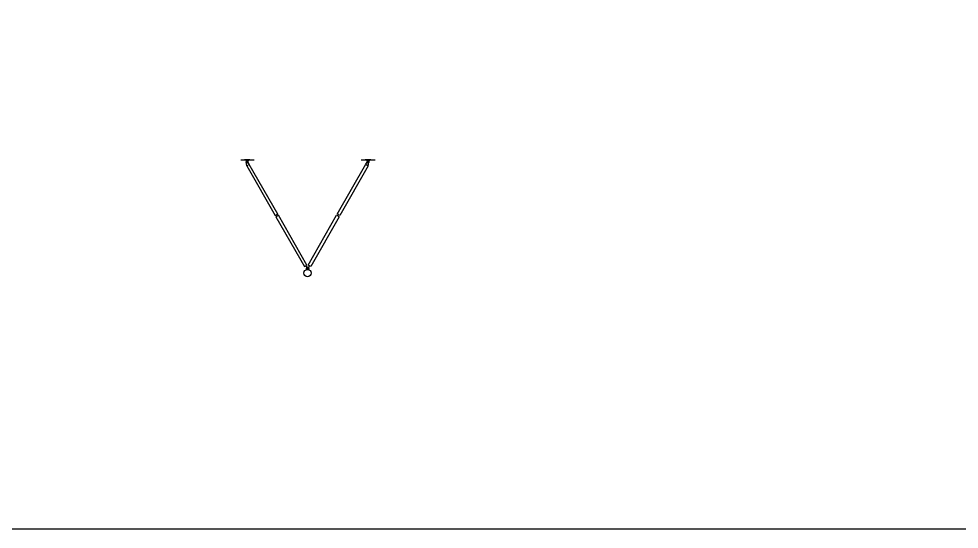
# Model space of a CAD drawing. Extents: x -16492 to 345596, y -4133 to 400729.
# Drawn here: x 45745 to 71476, y -4133 to 9837 of the extents above; entities that cross this region are included whole.
import ezdxf

# ---------------------------------------------------------------- set-up
doc = ezdxf.new("R2010")
doc.units = 0
doc.header["$LTSCALE"] = 10
doc.header["$MEASUREMENT"] = 0
doc.linetypes.add('CENTER2', pattern=[28.575, 19.05, -3.175, 3.175, -3.175])
doc.layers.add('SLAB', color=4, linetype='Continuous')
doc.layers.add('W-STEEL_FRAME钢架', color=3, linetype='Continuous')

msp = doc.modelspace()

# ---------------------------------------------------------------- linework, layer by layer
at = {"color": 3, "linetype": 'CENTER2'}
for p, q in [((51942, 5966), (51942, 5990.3)), ((52042, 5966), (52042, 5990.3)), ((55250.5, 5966), (55250.5, 5990.3)), ((55350.5, 5966), (55350.5, 5990.3))]:
    msp.add_line(p, q, dxfattribs=at)
for p, q in [((52031.9, 5977), (51951.9, 5977)), ((52032, 5977), (51952, 5977)), ((52021.9, 5977), (51961.9, 5977)), ((51961.9, 5977), (51969.5, 5905.9)), ((51980.5, 5813), (51969.9, 5921.9)), ((52049.9, 5852.8), (52011.4, 5931.6)), ((52021.9, 5977), (52014.4, 5905.9)), ((55239.1, 5854.7), (55285.6, 5933.9)), ((55340.5, 5977), (55260.5, 5977)), ((55340.5, 5977), (55260.5, 5977)), ((55330.5, 5977), (55270.5, 5977)), ((55270.5, 5977), (55278, 5905.9)), ((55330.5, 5977), (55322.9, 5905.9)), ((55306.5, 5816.2), (55324.9, 5917.4))]:
    msp.add_line(p, q)
for points in [[(52066.9, 5977), (51916.9, 5977), (51917, 5981), (52067, 5981)], [(51934, 5977), (51950, 5977), (51950, 5981), (51934, 5981)], [(52034, 5977), (52050, 5977), (52050, 5981), (52034, 5981)], [(55375.5, 5977), (55225.5, 5977), (55225.6, 5981), (55375.6, 5981)], [(55242.5, 5977), (55258.5, 5977), (55258.5, 5981), (55242.5, 5981)], [(55342.5, 5977), (55358.5, 5977), (55358.5, 5981), (55342.5, 5981)]]:
    msp.add_lwpolyline(points, close=True)
for centre in [(51991.9, 5917), (55300.5, 5917)]:
    msp.add_circle(centre, 9)
for centre, radius, start, end in [((51992.4, 5919.3), 22.6, 32.96896, 173.41208), ((55302.2, 5918.6), 22.6, 356.99099, 137.43411), ((51991.9, 5917), 25, 206.19556, 333.80444), ((55300.5, 5917), 25, 206.19556, 333.80444)]:
    msp.add_arc(centre, radius, start, end)
at = {"layer": 'SLAB'}
for p, q in [((51815.6, 5981), (52180.4, 5981)), ((55109.2, 5981), (55497.5, 5981)), ((53594.3, 3077.8), (53640.9, 2994.3)), ((53597.2, 3079.4), (53643.8, 2995.9)), ((53640.9, 2994.3), (53643.8, 2996)), ((53695.2, 3079.5), (53648.7, 2996.1)), ((53651.4, 2994.7), (53648.7, 2996.1)), ((53697.7, 3078), (53651.4, 2994.7))]:
    msp.add_line(p, q, dxfattribs=at)
for points in [[(52795.5, 4471.5, -0.2283448), (52830.2, 4491.4), (52049.9, 5852.7), (51980.5, 5813), (52760.8, 4451.6, 0.2720354)], [(54494.2, 4473.1, 0.2283448), (54459.5, 4492.9), (55237, 5855.9), (55306.5, 5816.2), (54529, 4453.3, -0.2720354)], [(52848.7, 4459, 0.2283448), (52814, 4439.1, -0.2720354), (52779.3, 4419.2), (53559.6, 3057.9), (53629, 3097.7)], [(54441, 4460.5, -0.2283448), (54475.7, 4440.7, 0.2720354), (54510.5, 4420.9), (53733, 3058), (53663.5, 3097.6)]]:
    msp.add_lwpolyline(points, format="xyb", close=True, dxfattribs=at)
for centre, radius in [((53646.1, 2878.1), 100), ((53646.3, 3000.1), 16.2)]:
    msp.add_circle(centre, radius, dxfattribs=at)
msp.add_arc((53646.3, 2991.8), 42.9, 330.63994, 209.14464, dxfattribs=at)
at = {"layer": 'W-STEEL_FRAME钢架'}
msp.add_lwpolyline([(-16491.7, 51738.3), (91784.8, 51738.3), (91784.8, -4133.4), (-16491.7, -4133.4)], close=True, dxfattribs=at)

doc.saveas('drawing.dxf')
